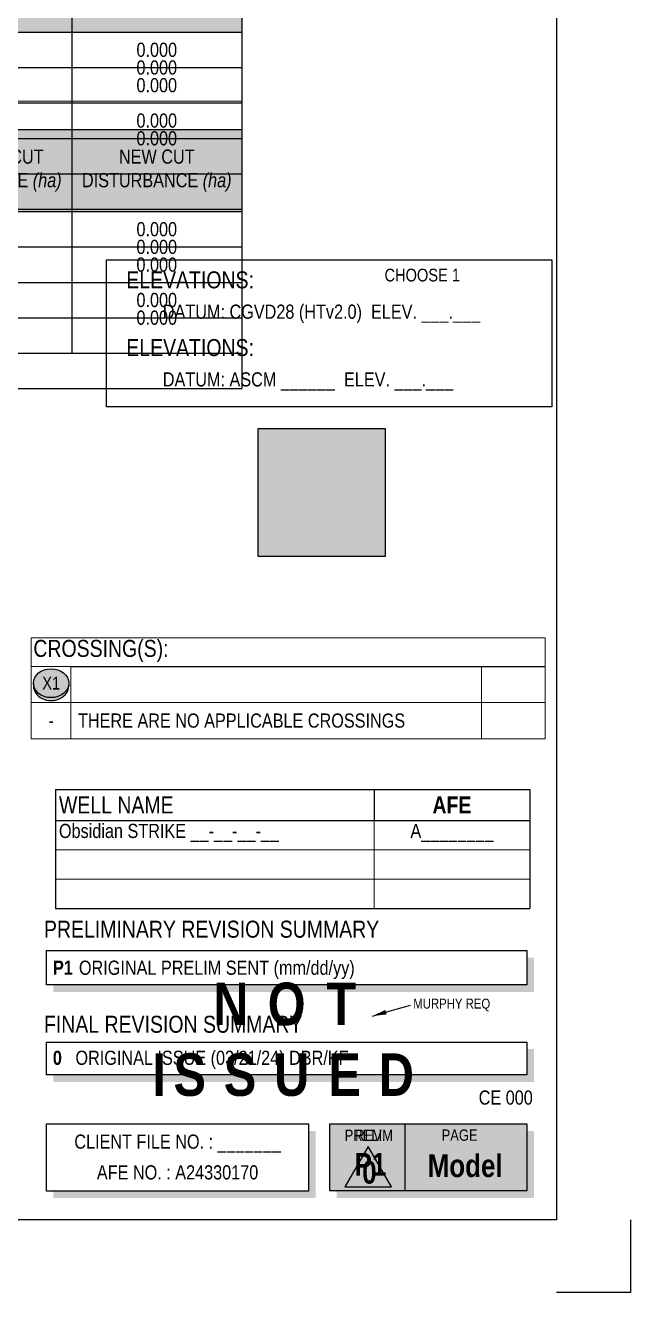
# Paper-space layout '1 of 5' of a CAD drawing. Extents: x -1122 to -42, y -10 to 1768.
# Drawn here: x -470 to -42, y -10 to 885 of the extents above; entities that cross this region are included whole.
import ezdxf
from ezdxf.enums import TextEntityAlignment as Align

# ---------------------------------------------------------------- set-up
doc = ezdxf.new("R2010")
doc.units = 0
doc.header["$LTSCALE"] = 5
doc.layers.get('Defpoints').update_dxf_attribs({"color": 9})
for name, color, linetype in [('AS-UNDERLAY-H', 141, 'Continuous'), ('CG-BORDER', 2, 'Continuous'), ('CG-NOTES', 7, 'Continuous'), ('CG-PRELIM', 7, 'Continuous'), ('CG-REVISION', 7, 'Continuous'), ('P-CROSSINGS', 250, 'Continuous'), ('P-PROPOSED', 10, 'Continuous'), ('P-PROPOSED-H', 21, 'Continuous'), ('S-1', 1, 'Continuous'), ('S-2', 2, 'Continuous')]:
    doc.layers.add(name, color=color, linetype=linetype)
doc.styles.add('0', font='ARIALN.TTF')
doc.styles.add('80', font='ARIALN.TTF', dxfattribs={"height": 10})
doc.styles.add('80CG', font='ARIALN.TTF', dxfattribs={"height": 10})
doc.styles.add('80L', font='ARIALN.TTF', dxfattribs={"height": 10})
doc.styles.add('BOLD', font='ARIALNB.TTF')
doc.styles.add('Crossing', font='ARIALN.TTF', dxfattribs={"height": 10})
doc.styles.get("Standard").update_dxf_attribs({"font": 'ARIALN.TTF'})
doc.dimstyles.new('Compass 5 000', dxfattribs={"dimscale": 5, "dimtxt": 9, "dimasz": 2, "dimexe": 0.2, "dimexo": 0.0625, "dimgap": 0.5, "dimtad": 0, "dimtih": 1, "dimtoh": 1, "dimzin": 0, "dimdsep": 46, "dimtxsty": '80CG', "dimcen": 0.1, "dimse1": 1, "dimse2": 1, "dimclrd": 256, "dimclrt": 256, "dimaunit": 1, "dimadec": 4, "dimazin": 0, "dimtfac": 0.06, "dimtofl": 0, "dimtmove": 0, "dimatfit": 1, "dimfxl": 0.2, "dimtolj": 1, "dimtzin": 0, "dimlwd": -1, "dimarcsym": 0})

# ---------------------------------------------------------------- blocks, each defined once
blk = doc.blocks.new('*U180')
at = {"layer": 'CG-NOTES'}
for p, q in [((-339.42, 0), (0, 0)), ((-339.42, -22.43), (-339.42, 0)), ((0, 0), (0, -22.43)), ((-339.42, -23.16), (-339.42, -22.43)), ((0, -23.16), (-339.42, -23.16)), ((0, -22.43), (0, -23.16))]:
    blk.add_line(p, q, dxfattribs=at)
at = {"layer": 'CG-NOTES', "const_width": 5, "flags": 128}
for points in [[(2.5, -22.48), (2.5, -5)], [(2.5, -22.48), (2.5, -25.66), (-334.42, -25.66)]]:
    blk.add_lwpolyline(points, dxfattribs=at)
at = {"insert": (-341.08, 18.55), "char_height": 12, "attachment_point": 1, "style": '80L'}
blk.add_mtext_dynamic_manual_height_columns('{\\C14;FINAL REVISION SUMMARY}', width=182.5511, gutter_width=45, heights=[0], dxfattribs=at)
blk = doc.blocks.new('*U354')
at = {"layer": 'CG-NOTES'}
blk.add_blockref('*U180', (339.42, 23.16), dxfattribs=at)
at = {"layer": 'CG-NOTES', "insert": (4.62, 4.01), "char_height": 10, "attachment_point": 7, "style": '80'}
blk.add_mtext_dynamic_manual_height_columns('{\\fArial Narrow|b1|i0|c0|p34;\\C14;0}   ORIGINAL ISSUE (03/21/24) DBR/KF ', width=331.1614, gutter_width=45, heights=[0], dxfattribs=at)
blk = doc.blocks.new('wsborder')
at = {"layer": 'Defpoints'}
for p, q in [((1079.5, 51.5), (1079.5, 0)), ((1079.5, 0), (1027.25, 0))]:
    blk.add_line(p, q, dxfattribs=at)
at = {"layer": 'S-1'}
blk.add_line((1079.5, 0), (1079.5, 0), dxfattribs=at)
at = {"layer": 'S-2'}
blk.add_lwpolyline([(1027.25, 51.5), (52.25, 51.5), (52.25, 1726.5), (1027.25, 1726.5)], close=True, dxfattribs=at)
at = {"style": '80', "flags": 1}
blk.add_attdef('PAGENUMBER', (52.25, 51.5), '', height=10, rotation=90, dxfattribs=at)
blk = doc.blocks.new('*T534')
at = {"layer": 'CG-NOTES', "color": 0, "lineweight": -2, "transparency": 16777216}
for p, q in [((0, 0), (335, 0)), ((0, 0), (0, -84)), ((225, 0), (225, -22)), ((335, 0), (335, -84)), ((0, -22), (335, -22)), ((0, -84), (335, -84))]:
    blk.add_line(p, q, dxfattribs=at)
at = {"layer": 'Defpoints', "color": 8, "linetype": 'ByBlock', "lineweight": 0, "transparency": 16777216}
for p, q in [((225, -22), (225, -84)), ((0, -42.67), (335, -42.67)), ((0, -63.33), (335, -63.33))]:
    blk.add_line(p, q, dxfattribs=at)
at = {"layer": 'CG-NOTES', "transparency": 16777216}
for s, insert, char_height, width, attachment_point, style in [('{\\C14;WELL NAME}', (2.5, -11), 12, 220, 4, '0'), ('{\\fArial Narrow|b1|i0|c0|p34;\\C14;AFE}', (280, -11), 12, 105, 5, '0'), ('{\\C14;Obsidian STRIKE __-__-__-__}', (2.5, -24.33), 10, 220, 1, '80'), ('{\\fArial Narrow|b0|i0|c0|p34;A________}', (280, -24.33), 10, 105, 2, '80')]:
    blk.add_mtext(s, dxfattribs=dict(at, insert=insert, char_height=char_height, width=width, attachment_point=attachment_point, style=style))
blk = doc.blocks.new('xing')
h = blk.add_hatch(color=50)
h.dxf.hatch_style = 1
edge = h.paths.add_edge_path()
edge.add_ellipse((-0.5, 0.37), major_axis=(-12.5, 0), ratio=0.816297, start_angle=0, end_angle=360)
h = blk.add_hatch(color=250)
h.dxf.hatch_style = 1
edge = h.paths.add_edge_path()
edge.add_ellipse((-0.5, -1.67), major_axis=(-12.5, 0), ratio=0.816297, start_angle=0, end_angle=180)
edge.add_line((12, -1.67), (12, 0.37))
edge.add_ellipse((-0.5, 0.37), major_axis=(-12.5, 0), ratio=0.816297, start_angle=0, end_angle=180, ccw=False)
edge.add_line((-13, 0.37), (-13, -1.67))
at = {"color": 250}
blk.add_ellipse((-0.5, 0.37), major_axis=(-12.5, 0), ratio=0.816297, dxfattribs=at)
blk.add_ellipse((-0.5, -1.67), major_axis=(-12.5, 0), ratio=0.816297, start_param=0, end_param=3.141593, dxfattribs=at)
at = {"layer": 'P-CROSSINGS'}
for p, q in [((-13, 0.37), (-13, -1.67)), ((12, 0.37), (12, -1.67))]:
    blk.add_line(p, q, dxfattribs=at)
at = {"color": 250, "style": 'Crossing'}
blk.add_attdef('CROSSING', text='', height=9, dxfattribs=at).set_placement((-0.41, 0.39), align=Align.MIDDLE_CENTER)
blk = doc.blocks.new('*T535')
at = {"layer": 'CG-NOTES', "color": 0, "linetype": 'ByBlock', "lineweight": -2, "transparency": 16777216}
blk.add_line((28, -20.36), (363, -20.36), dxfattribs=at)
at = {"layer": 'Defpoints', "color": 8, "linetype": 'ByBlock', "lineweight": 0, "transparency": 16777216}
for p, q in [((0, 0), (363, 0)), ((0, 0), (0, -71.27)), ((363, 0), (363, -71.27)), ((0, -20.36), (28, -20.36)), ((28, -20.36), (28, -71.27)), ((318, -20.36), (318, -71.27)), ((0, -45.82), (363, -45.82)), ((0, -71.27), (363, -71.27))]:
    blk.add_line(p, q, dxfattribs=at)
at = {"layer": 'CG-NOTES', "color": 0, "linetype": 'Continuous', "transparency": 16777216}
blk.add_blockref('xing', (14.5, -32.44, 0), dxfattribs=at).add_auto_attribs({'CROSSING': 'X1'})
for s, insert, char_height, width, attachment_point in [('{\\C14;CROSSING(S):}', (1.5, -1.5), 12, 360, 1), ('-', (14, -58.55), 9.5, 25, 5)]:
    blk.add_mtext(s, dxfattribs=dict(at, insert=insert, char_height=char_height, width=width, attachment_point=attachment_point))
at = {"layer": 'CG-NOTES', "color": 0, "linetype": 'Continuous', "transparency": 16777216, "insert": (33, -58.55), "char_height": 10, "width": 280, "attachment_point": 4, "style": '80'}
blk.add_mtext('THERE ARE NO APPLICABLE CROSSINGS', dxfattribs=at)
blk = doc.blocks.new('FileNumbers')
at = {"layer": 'CG-NOTES', "flags": 128}
blk.add_lwpolyline([(0, -47.39), (0, 0), (185.12, 0), (185.12, -47.39)], close=True, dxfattribs=at)
at = {"layer": 'CG-NOTES', "const_width": 5, "flags": 128}
blk.add_lwpolyline([(187.62, -5), (187.62, -49.89), (5, -49.89)], dxfattribs=at)
at = {"layer": 'CG-NOTES', "char_height": 10, "attachment_point": 5, "style": '80'}
for s, width, insert in [('CLIENT FILE NO. : _______', 184.7761, (92.66, -13.94)), ('AFE NO. : A24330170', 184.8655, (92.66, -34.29))]:
    blk.add_mtext_dynamic_manual_height_columns(s, width=width, gutter_width=45, heights=[0], dxfattribs=dict(at, insert=insert))
blk = doc.blocks.new('*U352')
at = {"layer": 'CG-NOTES'}
for p, q in [((-172.79, 20.73), (166.62, 20.73)), ((-172.79, -1.71), (-172.79, 20.73)), ((166.62, 20.73), (166.62, -1.71)), ((-172.79, -3.58), (-172.79, -1.71)), ((166.62, -3.58), (-172.79, -3.58)), ((166.62, -1.71), (166.62, -3.58))]:
    blk.add_line(p, q, dxfattribs=at)
at = {"layer": 'CG-NOTES', "const_width": 5, "flags": 128}
for points in [[(169.12, -1.76), (169.12, 15.73)], [(169.12, -1.76), (169.12, -6.08), (-167.79, -6.08)]]:
    blk.add_lwpolyline(points, dxfattribs=at)
blk = doc.blocks.new('rev')
at = {"layer": 'AS-UNDERLAY-H'}
h = blk.add_hatch(color=256, dxfattribs=at)
h.dxf.hatch_style = 1
h.paths.add_polyline_path([(-71.49, -23.23), (-71.49, 24.15), (67.8, 24.15), (67.8, -23.23)])
blk.add_line((-18.5, 24.15), (-18.5, -23.23))
at = {"color": 5, "flags": 128}
blk.add_lwpolyline([(-44.35, 8.24), (-60.88, -20.39), (-27.82, -20.39)], close=True, dxfattribs=at)
at = {"layer": 'CG-NOTES', "flags": 128}
blk.add_lwpolyline([(-71.49, -23.23), (-71.49, 24.15), (67.8, 24.15), (67.8, -23.23)], close=True, dxfattribs=at)
at = {"layer": 'CG-NOTES', "const_width": 5, "flags": 128}
blk.add_lwpolyline([(70.3, 19.15), (70.3, -25.73), (-66.49, -25.73)], dxfattribs=at)
at = {"attachment_point": 1}
for s, width, insert, char_height, style in [('\\pi4.196;REV.', 28.2883, (-57.68, 20.11), 8, '80L'), ('\\pi3.52796;PAGE', 31.3288, (3.97, 20.24), 8, '80L'), ('\\pi5.34615;{\\fArial Narrow|b1|i0|c0|p34;\\C14;0}', 19.2162, (-53.93, -2.04), 16, '80')]:
    blk.add_mtext_dynamic_manual_height_columns(s, width=width, gutter_width=45, heights=[0], dxfattribs=dict(at, insert=insert, char_height=char_height, style=style))
at = {"layer": 'CG-NOTES', "linetype": 'Continuous', "insert": (24.13, -5.51), "char_height": 16, "attachment_point": 5, "style": '80CG'}
blk.add_mtext('{\\fArial Narrow|b1|i0|c0|p34;\\C14;Model}', dxfattribs=at)
blk = doc.blocks.new('blk_Prelim_page')
h = blk.add_hatch(color=141)
h.dxf.hatch_style = 1
h.paths.add_polyline_path([(-71.49, -23.23), (-71.49, 24.15), (67.8, 24.15), (67.8, -23.23)])
blk.add_line((-18.5, 24.15), (-18.5, -23.23))
at = {"layer": 'CG-NOTES', "flags": 128}
blk.add_lwpolyline([(-71.49, -23.23), (-71.49, 24.15), (67.8, 24.15), (67.8, -23.23)], close=True, dxfattribs=at)
at = {"layer": 'CG-NOTES', "const_width": 5, "flags": 128}
blk.add_lwpolyline([(70.3, 19.15), (70.3, -25.73), (-66.49, -25.73)], dxfattribs=at)
at = {"attachment_point": 1}
for s, width, insert, char_height, style in [('\\pi-2.21873;PRELIM', 28.2883, (-58.76, 20.11), 8, '80L'), ('\\pi3.52796;PAGE', 31.3288, (3.97, 20.24), 8, '80L'), ('\\pi11.72429;{\\fArial Narrow|b1|i0|c0|p34;\\C14;P1}', 41.555, (-65.7, 3.6), 16, '80')]:
    blk.add_mtext_dynamic_manual_height_columns(s, width=width, gutter_width=45, heights=[0], dxfattribs=dict(at, insert=insert, char_height=char_height, style=style))
at = {"layer": 'CG-NOTES', "linetype": 'Continuous', "insert": (24.13, -5.51), "char_height": 16, "attachment_point": 5, "style": '80CG'}
blk.add_mtext('{\\fArial Narrow|b1|i0|c0|p34;\\C14;Model}', dxfattribs=at)
blk = doc.blocks.new('Prelim_Rev_Summary_ws')
at = {"layer": 'CG-NOTES', "color": 14, "style": 'BOLD'}
blk.add_attdef('REV#', text='', height=10, dxfattribs=at).set_placement((4.69, -12.06), align=Align.MIDDLE_LEFT)
at = {"layer": 'CG-NOTES', "style": '0'}
blk.add_attdef('RDESCRIPTION_001', (23, -17.12), '', height=10, dxfattribs=at)
blk = doc.blocks.new('*T537')
at = {"layer": 'CG-NOTES', "color": 0, "linetype": 'ByBlock', "lineweight": -2, "transparency": 16777216}
for p, q in [((0, -20), (712, -20)), ((0, -20), (0, -78)), ((132, -20), (132, -78)), ((252, -20), (252, -78)), ((372, -20), (372, -78)), ((472, -20), (472, -78)), ((592, -20), (592, -78)), ((712, -20), (712, -78)), ((132, -60), (472, -60)), ((192, -60), (192, -78)), ((312, -60), (312, -78)), ((422, -60), (422, -78)), ((0, -78), (712, -78))]:
    blk.add_line(p, q, dxfattribs=at)
at = {"layer": 'CG-NOTES', "color": 254, "transparency": 16777216}
for points in [[(0, -20), (0, -78), (132, -20), (132, -78)], [(132, -20), (132, -60), (252, -20), (252, -60)], [(252, -20), (252, -60), (372, -20), (372, -60)], [(372, -20), (372, -60), (472, -20), (472, -60)], [(472, -20), (472, -78), (592, -20), (592, -78)], [(592, -20), (592, -78), (712, -20), (712, -78)], [(132, -60), (132, -78), (192, -60), (192, -78)], [(192, -60), (192, -78), (252, -60), (252, -78)], [(252, -60), (252, -78), (312, -60), (312, -78)], [(312, -60), (312, -78), (372, -60), (372, -78)], [(372, -60), (372, -78), (422, -60), (422, -78)], [(422, -60), (422, -78), (472, -60), (472, -78)]]:
    blk.add_solid(points, dxfattribs=at)
at = {"layer": 'Defpoints', "color": 8, "linetype": 'ByBlock', "lineweight": 0, "transparency": 16777216}
for p, q in [((0, 0), (712, 0)), ((0, 0), (0, -20)), ((712, 0), (712, -20))]:
    blk.add_line(p, q, dxfattribs=at)
at = {"layer": 'CG-NOTES', "color": 14, "transparency": 16777216, "insert": (1.5, -1.5), "char_height": 12, "width": 709, "attachment_point": 1, "style": '80'}
blk.add_mtext('CROWN AREA USAGE', dxfattribs=at)
at = {"layer": 'CG-NOTES', "color": 1, "transparency": 16777216, "char_height": 10, "attachment_point": 5, "style": '80'}
for s, insert, width in [('WITHIN EXISTING DISPOSITIONS', (192, -40), 117), ('OUTSIDE EXISTING DISPOSITIONS', (312, -40), 117), ('TOTAL', (422, -40), 97), ('EXISTING CUT DISTURBANCE {\\fArial Narrow|b0|i1|c0|p34;(ha)}', (532, -49), 117), ('NEW CUT DISTURBANCE {\\fArial Narrow|b0|i1|c0|p34;(ha)}', (652, -49), 117), ('DISPOSITION  TYPE', (66, -49), 129), ('ha', (162, -69), 57), ('Ac.', (222, -69), 57), ('ha', (282, -69), 57), ('Ac.', (342, -69), 57), ('ha', (397, -69), 47), ('Ac.', (447, -69), 47)]:
    blk.add_mtext(s, dxfattribs=dict(at, insert=insert, width=width))
blk = doc.blocks.new('*T366')
at = {"layer": 'CG-NOTES', "color": 0, "linetype": 'ByBlock', "lineweight": -2, "transparency": 16777216}
for p, q in [((0, 0), (712, 0)), ((0, 0), (0, -25)), ((132, 0), (132, -25)), ((192, 0), (192, -25)), ((252, 0), (252, -25)), ((312, 0), (312, -25)), ((372, 0), (372, -25)), ((422, 0), (422, -25)), ((472, 0), (472, -25)), ((592, 0), (592, -25)), ((712, 0), (712, -25)), ((0, -25), (712, -25))]:
    blk.add_line(p, q, dxfattribs=at)
at = {"layer": 'CG-NOTES', "color": 254, "transparency": 16777216}
for points in [[(372, 0), (372, -25), (422, 0), (422, -25)], [(422, 0), (422, -25), (472, 0), (472, -25)]]:
    blk.add_solid(points, dxfattribs=at)
at = {"layer": 'CG-NOTES', "transparency": 16777216, "insert": (66, -12.5), "char_height": 10, "width": 129, "attachment_point": 5, "style": '80'}
blk.add_mtext('<ACTIVITY>', dxfattribs=at)
at = {"layer": 'CG-NOTES', "color": 0, "transparency": 16777216, "char_height": 10, "attachment_point": 5, "style": '80L'}
for s, insert, width in [('0.000', (162, -12.5), 57), ('0.00', (222, -12.5), 57), ('0.000', (282, -12.5), 57), ('0.00', (342, -12.5), 57), ('0.000', (397, -12.5), 47), ('0.00', (447, -12.5), 47), ('0.000', (532, -12.5), 117), ('0.000', (652, -12.5), 117)]:
    blk.add_mtext(s, dxfattribs=dict(at, insert=insert, width=width))
blk = doc.blocks.new('*T367')
at = {"layer": 'CG-NOTES', "color": 0, "linetype": 'ByBlock', "lineweight": -2, "transparency": 16777216}
for p, q in [((0, 0), (712, 0)), ((0, 0), (0, -75)), ((132, 0), (132, -50)), ((192, 0), (192, -50)), ((252, 0), (252, -50)), ((312, 0), (312, -50)), ((372, 0), (372, -75)), ((422, 0), (422, -75)), ((472, 0), (472, -75)), ((592, 0), (592, -50)), ((712, 0), (712, -75)), ((0, -25), (712, -25)), ((0, -50), (712, -50)), ((0, -75), (712, -75))]:
    blk.add_line(p, q, dxfattribs=at)
at = {"layer": 'CG-NOTES', "color": 254, "transparency": 16777216}
for points in [[(372, -50), (372, -75), (422, -50), (422, -75)], [(422, -50), (422, -75), (472, -50), (472, -75)]]:
    blk.add_solid(points, dxfattribs=at)
at = {"layer": 'CG-NOTES', "transparency": 16777216, "char_height": 10, "width": 129, "attachment_point": 5, "style": '80'}
for s, insert in [('<ACTIVITY 1>', (66, -12.5)), ('<ACTIVITY 2>', (66, -37.5))]:
    blk.add_mtext(s, dxfattribs=dict(at, insert=insert))
at = {"layer": 'CG-NOTES', "color": 0, "transparency": 16777216, "char_height": 10, "attachment_point": 5, "style": '80L'}
for s, insert, width in [('0.000', (162, -12.5), 57), ('0.00', (222, -12.5), 57), ('0.000', (282, -12.5), 57), ('0.00', (342, -12.5), 57), ('0.000', (397, -12.5), 47), ('0.00', (447, -12.5), 47), ('0.000', (532, -12.5), 117), ('0.000', (652, -12.5), 117), ('0.000', (162, -37.5), 57), ('0.00', (222, -37.5), 57), ('0.000', (282, -37.5), 57), ('0.00', (342, -37.5), 57), ('0.000', (397, -37.5), 47), ('0.00', (447, -37.5), 47), ('0.000', (532, -37.5), 117), ('0.000', (652, -37.5), 117), ('0.000', (397, -62.5), 47), ('0.00', (447, -62.5), 47)]:
    blk.add_mtext(s, dxfattribs=dict(at, insert=insert, width=width))
blk = doc.blocks.new('*T368')
at = {"layer": 'CG-NOTES', "color": 0, "linetype": 'ByBlock', "lineweight": -2, "transparency": 16777216}
for p, q in [((0, 0), (712, 0)), ((0, 0), (0, -100)), ((132, 0), (132, -75)), ((192, 0), (192, -75)), ((252, 0), (252, -75)), ((312, 0), (312, -75)), ((372, 0), (372, -100)), ((422, 0), (422, -100)), ((472, 0), (472, -100)), ((592, 0), (592, -75)), ((712, 0), (712, -100)), ((0, -25), (472, -25)), ((0, -50), (712, -50)), ((0, -75), (712, -75)), ((0, -100), (712, -100))]:
    blk.add_line(p, q, dxfattribs=at)
at = {"layer": 'CG-NOTES', "color": 254, "transparency": 16777216}
for points in [[(372, -75), (372, -100), (422, -75), (422, -100)], [(422, -75), (422, -100), (472, -75), (472, -100)]]:
    blk.add_solid(points, dxfattribs=at)
at = {"layer": 'CG-NOTES', "transparency": 16777216, "char_height": 10, "width": 129, "attachment_point": 5, "style": '80'}
for s, insert in [('<ACTIVITY 1a>', (66, -12.5)), ('<ACTIVITY 1b>', (66, -37.5)), ('<ACTIVITY 2>', (66, -62.5))]:
    blk.add_mtext(s, dxfattribs=dict(at, insert=insert))
at = {"layer": 'CG-NOTES', "color": 0, "transparency": 16777216, "char_height": 10, "attachment_point": 5, "style": '80L'}
for s, insert, width in [('0.000', (162, -12.5), 57), ('0.00', (222, -12.5), 57), ('0.000', (282, -12.5), 57), ('0.00', (342, -12.5), 57), ('0.000', (397, -12.5), 47), ('0.00', (447, -12.5), 47), ('0.000', (532, -25), 117), ('0.000', (652, -25), 117), ('0.000', (162, -37.5), 57), ('0.00', (222, -37.5), 57), ('0.000', (282, -37.5), 57), ('0.00', (342, -37.5), 57), ('0.000', (397, -37.5), 47), ('0.00', (447, -37.5), 47), ('0.000', (162, -62.5), 57), ('0.00', (222, -62.5), 57), ('0.000', (282, -62.5), 57), ('0.00', (342, -62.5), 57), ('0.000', (397, -62.5), 47), ('0.00', (447, -62.5), 47), ('0.000', (532, -62.5), 117), ('0.000', (652, -62.5), 117), ('0.000', (397, -87.5), 47), ('0.00', (447, -87.5), 47)]:
    blk.add_mtext(s, dxfattribs=dict(at, insert=insert, width=width))
blk = doc.blocks.new('*T369')
at = {"layer": 'CG-NOTES', "color": 0, "linetype": 'ByBlock', "lineweight": -2, "transparency": 16777216}
for p, q in [((0, 0), (712, 0)), ((0, 0), (0, -125)), ((132, 0), (132, -100)), ((192, 0), (192, -100)), ((252, 0), (252, -100)), ((312, 0), (312, -100)), ((372, 0), (372, -125)), ((422, 0), (422, -125)), ((472, 0), (472, -125)), ((592, 0), (592, -100)), ((712, 0), (712, -125)), ((0, -25), (472, -25)), ((0, -50), (712, -50)), ((0, -75), (472, -75)), ((0, -100), (712, -100)), ((0, -125), (712, -125))]:
    blk.add_line(p, q, dxfattribs=at)
at = {"layer": 'CG-NOTES', "color": 254, "transparency": 16777216}
for points in [[(372, -100), (372, -125), (422, -100), (422, -125)], [(422, -100), (422, -125), (472, -100), (472, -125)]]:
    blk.add_solid(points, dxfattribs=at)
at = {"layer": 'CG-NOTES', "transparency": 16777216, "char_height": 10, "width": 129, "attachment_point": 5, "style": '80'}
for s, insert in [('<ACTIVITY 1a>', (66, -12.5)), ('<ACTIVITY 1b>', (66, -37.5)), ('<ACTIVITY 2a>', (66, -62.5)), ('<ACTIVITY 2b>', (66, -87.5))]:
    blk.add_mtext(s, dxfattribs=dict(at, insert=insert))
at = {"layer": 'CG-NOTES', "color": 0, "transparency": 16777216, "char_height": 10, "attachment_point": 5, "style": '80L'}
for s, insert, width in [('0.000', (162, -12.5), 57), ('0.00', (222, -12.5), 57), ('0.000', (282, -12.5), 57), ('0.00', (342, -12.5), 57), ('0.000', (397, -12.5), 47), ('0.00', (447, -12.5), 47), ('0.000', (532, -25), 117), ('0.000', (652, -25), 117), ('0.000', (162, -37.5), 57), ('0.00', (222, -37.5), 57), ('0.000', (282, -37.5), 57), ('0.00', (342, -37.5), 57), ('0.000', (397, -37.5), 47), ('0.00', (447, -37.5), 47), ('0.000', (162, -62.5), 57), ('0.00', (222, -62.5), 57), ('0.000', (282, -62.5), 57), ('0.00', (342, -62.5), 57), ('0.000', (397, -62.5), 47), ('0.00', (447, -62.5), 47), ('0.000', (532, -75), 117), ('0.000', (652, -75), 117), ('0.000', (162, -87.5), 57), ('0.00', (222, -87.5), 57), ('0.000', (282, -87.5), 57), ('0.00', (342, -87.5), 57), ('0.000', (397, -87.5), 47), ('0.00', (447, -87.5), 47), ('0.000', (397, -112.5), 47), ('0.00', (447, -112.5), 47)]:
    blk.add_mtext(s, dxfattribs=dict(at, insert=insert, width=width))
blk = doc.blocks.new('*U364')
for name in ['*T366', '*T367', '*T368', '*T369']:
    blk.add_blockref(name, (0, 0))
blk = doc.blocks.new('*T538')
at = {"layer": 'CG-NOTES', "color": 0, "linetype": 'ByBlock', "lineweight": -2, "transparency": 16777216}
for p, q in [((0, -20), (712, -20)), ((0, -20), (0, -78)), ((132, -20), (132, -78)), ((252, -20), (252, -78)), ((372, -20), (372, -78)), ((472, -20), (472, -78)), ((592, -20), (592, -78)), ((712, -20), (712, -78)), ((132, -60), (472, -60)), ((192, -60), (192, -78)), ((312, -60), (312, -78)), ((422, -60), (422, -78)), ((0, -78), (712, -78))]:
    blk.add_line(p, q, dxfattribs=at)
at = {"layer": 'CG-NOTES', "color": 254, "transparency": 16777216}
for points in [[(0, -20), (0, -78), (132, -20), (132, -78)], [(132, -20), (132, -60), (252, -20), (252, -60)], [(252, -20), (252, -60), (372, -20), (372, -60)], [(372, -20), (372, -60), (472, -20), (472, -60)], [(472, -20), (472, -78), (592, -20), (592, -78)], [(592, -20), (592, -78), (712, -20), (712, -78)], [(132, -60), (132, -78), (192, -60), (192, -78)], [(192, -60), (192, -78), (252, -60), (252, -78)], [(252, -60), (252, -78), (312, -60), (312, -78)], [(312, -60), (312, -78), (372, -60), (372, -78)], [(372, -60), (372, -78), (422, -60), (422, -78)], [(422, -60), (422, -78), (472, -60), (472, -78)]]:
    blk.add_solid(points, dxfattribs=at)
at = {"layer": 'Defpoints', "color": 8, "linetype": 'ByBlock', "lineweight": 0, "transparency": 16777216}
for p, q in [((0, 0), (712, 0)), ((0, 0), (0, -20)), ((712, 0), (712, -20))]:
    blk.add_line(p, q, dxfattribs=at)
at = {"layer": 'CG-NOTES', "color": 14, "transparency": 16777216, "insert": (1.5, -1.5), "char_height": 12, "width": 709, "attachment_point": 1, "style": '80'}
blk.add_mtext('CROWN AREA USAGE{\\fArial Narrow|b0|i1|c0|p34; (TEMPORARY)}', dxfattribs=at)
at = {"layer": 'CG-NOTES', "color": 1, "transparency": 16777216, "char_height": 10, "attachment_point": 5, "style": '80'}
for s, insert, width in [('WITHIN EXISTING DISPOSITIONS', (192, -40), 117), ('OUTSIDE EXISTING DISPOSITIONS', (312, -40), 117), ('TOTAL', (422, -40), 97), ('EXISTING CUT DISTURBANCE {\\fArial Narrow|b0|i1|c0|p34;(ha)}', (532, -49), 117), ('NEW CUT DISTURBANCE {\\fArial Narrow|b0|i1|c0|p34;(ha)}', (652, -49), 117), ('DESCRIPTION', (66, -49), 129), ('ha', (162, -69), 57), ('Ac.', (222, -69), 57), ('ha', (282, -69), 57), ('Ac.', (342, -69), 57), ('ha', (397, -69), 47), ('Ac.', (447, -69), 47)]:
    blk.add_mtext(s, dxfattribs=dict(at, insert=insert, width=width))

psp = doc.layouts.new('1 of 5')

# ---------------------------------------------------------------- hatches: boundary and pattern name
at = {"layer": 'P-PROPOSED-H'}
h = psp.add_hatch(color=256, dxfattribs=at)
h.dxf.hatch_style = 1
h.paths.add_polyline_path([(-305.54, 510.47), (-215.54, 510.47), (-215.54, 600.47), (-305.54, 600.47)])

# ---------------------------------------------------------------- linework, layer by layer
at = {"layer": 'Defpoints', "color": 1}
psp.add_lwpolyline([(-412.58, 719.68), (-98.05, 719.68), (-98.05, 615.93), (-412.58, 615.93)], close=True, dxfattribs=at)
at = {"layer": 'P-PROPOSED'}
psp.add_lwpolyline([(-305.54, 510.47), (-215.54, 510.47), (-215.54, 600.47), (-305.54, 600.47)], close=True, dxfattribs=at)

# ---------------------------------------------------------------- block references
for name, p in [('*T537', (-1028.98, 958.52)), ('*T538', (-1028.98, 831.81)), ('*T535', (-465.6, 452.81)), ('*T534', (-448.55, 345.72)), ('FileNumbers', (-454.96, 109.48))]:
    psp.add_blockref(name, p)
at = {"layer": 'CG-BORDER'}
psp.add_blockref('wsborder', (-1121.83, -9.7), dxfattribs=at)
at = {"layer": 'CG-NOTES'}
for name, p in [('*U364', (-1028.98, 880.52)), ('*U364', (-1028.98, 753.81)), ('*U354', (-454.96, 144.15))]:
    psp.add_blockref(name, p, dxfattribs=at)
at = {"layer": 'CG-PRELIM'}
for name, p in [('*U352', (-282.17, 211.18)), ('blk_Prelim_page', (-183.35, 85.33))]:
    psp.add_blockref(name, p, dxfattribs=at)
psp.add_blockref('Prelim_Rev_Summary_ws', (-454.96, 231.91), dxfattribs=at).add_auto_attribs({'RDESCRIPTION_001': 'ORIGINAL PRELIM SENT (mm/dd/yy)', 'REV#': 'P1'})
at = {"layer": 'CG-REVISION'}
psp.add_blockref('rev', (-183.35, 85.33), dxfattribs=at)

# ---------------------------------------------------------------- texts
at = {"layer": 'CG-NOTES', "style": '80L'}
psp.add_text('CE 000', height=10, dxfattribs=at).set_placement((-149.65, 123.08))
at = {"layer": 'CG-NOTES', "attachment_point": 1}
for s, insert, char_height, width, style in [('{\\C14;ELEVATIONS:}', (-398.49, 711.6), 12, 87.0851, '80'), ('DATUM: CGVD28 (HTv2.0)  ELEV. ___.___', (-372.7, 688.13), 10, 272.246, '80CG'), ('{\\C14;ELEVATIONS:}', (-398.49, 663.77), 12, 87.0851, '80'), ('DATUM: ASCM ______  ELEV. ___.___', (-372.7, 640.3), 10, 257.3276, '80CG')]:
    psp.add_mtext(s, dxfattribs=dict(at, insert=insert, char_height=char_height, width=width, style=style))
at = {"layer": 'CG-PRELIM', "insert": (-456.62, 253.01), "char_height": 12, "attachment_point": 1, "style": '80L'}
psp.add_mtext_dynamic_manual_height_columns('{\\C14;PRELIMINARY REVISION SUMMARY}', width=275.5883, gutter_width=45, heights=[0], dxfattribs=at)
at = {"layer": 'CG-PRELIM', "color": 253, "insert": (-280.84, 169.07), "char_height": 30, "width": 298.8471, "attachment_point": 5, "style": '80L'}
psp.add_mtext('{\\fArial Narrow|b1|i0|c0|p34;\\T1.55;\\C9;\\c12105912;NOT ISSUED}', dxfattribs=at)
at = {"layer": 'Defpoints', "color": 1, "attachment_point": 1}
for s, width, gutter_width, insert, char_height, style in [('CHOOSE 1', 72.7274, 45, (-216.15, 713.47), 9, '80'), ('MURPHY REQ', 54.1362, 50, (-195.85, 197.93), 7, '80L')]:
    psp.add_mtext_dynamic_manual_height_columns(s, width=width, gutter_width=gutter_width, heights=[0], dxfattribs=dict(at, insert=insert, char_height=char_height, style=style))

# ---------------------------------------------------------------- leaders
at = {"layer": 'Defpoints', "color": 1, "path_type": 1}
psp.add_leader([(-224.72, 185.65), (-197.77, 193.34)], dimstyle='Compass 5 000', override={"dimgap": 0.5, "dimtad": 0, "dimclrd": 1}, dxfattribs=at)

doc.saveas('drawing.dxf')
